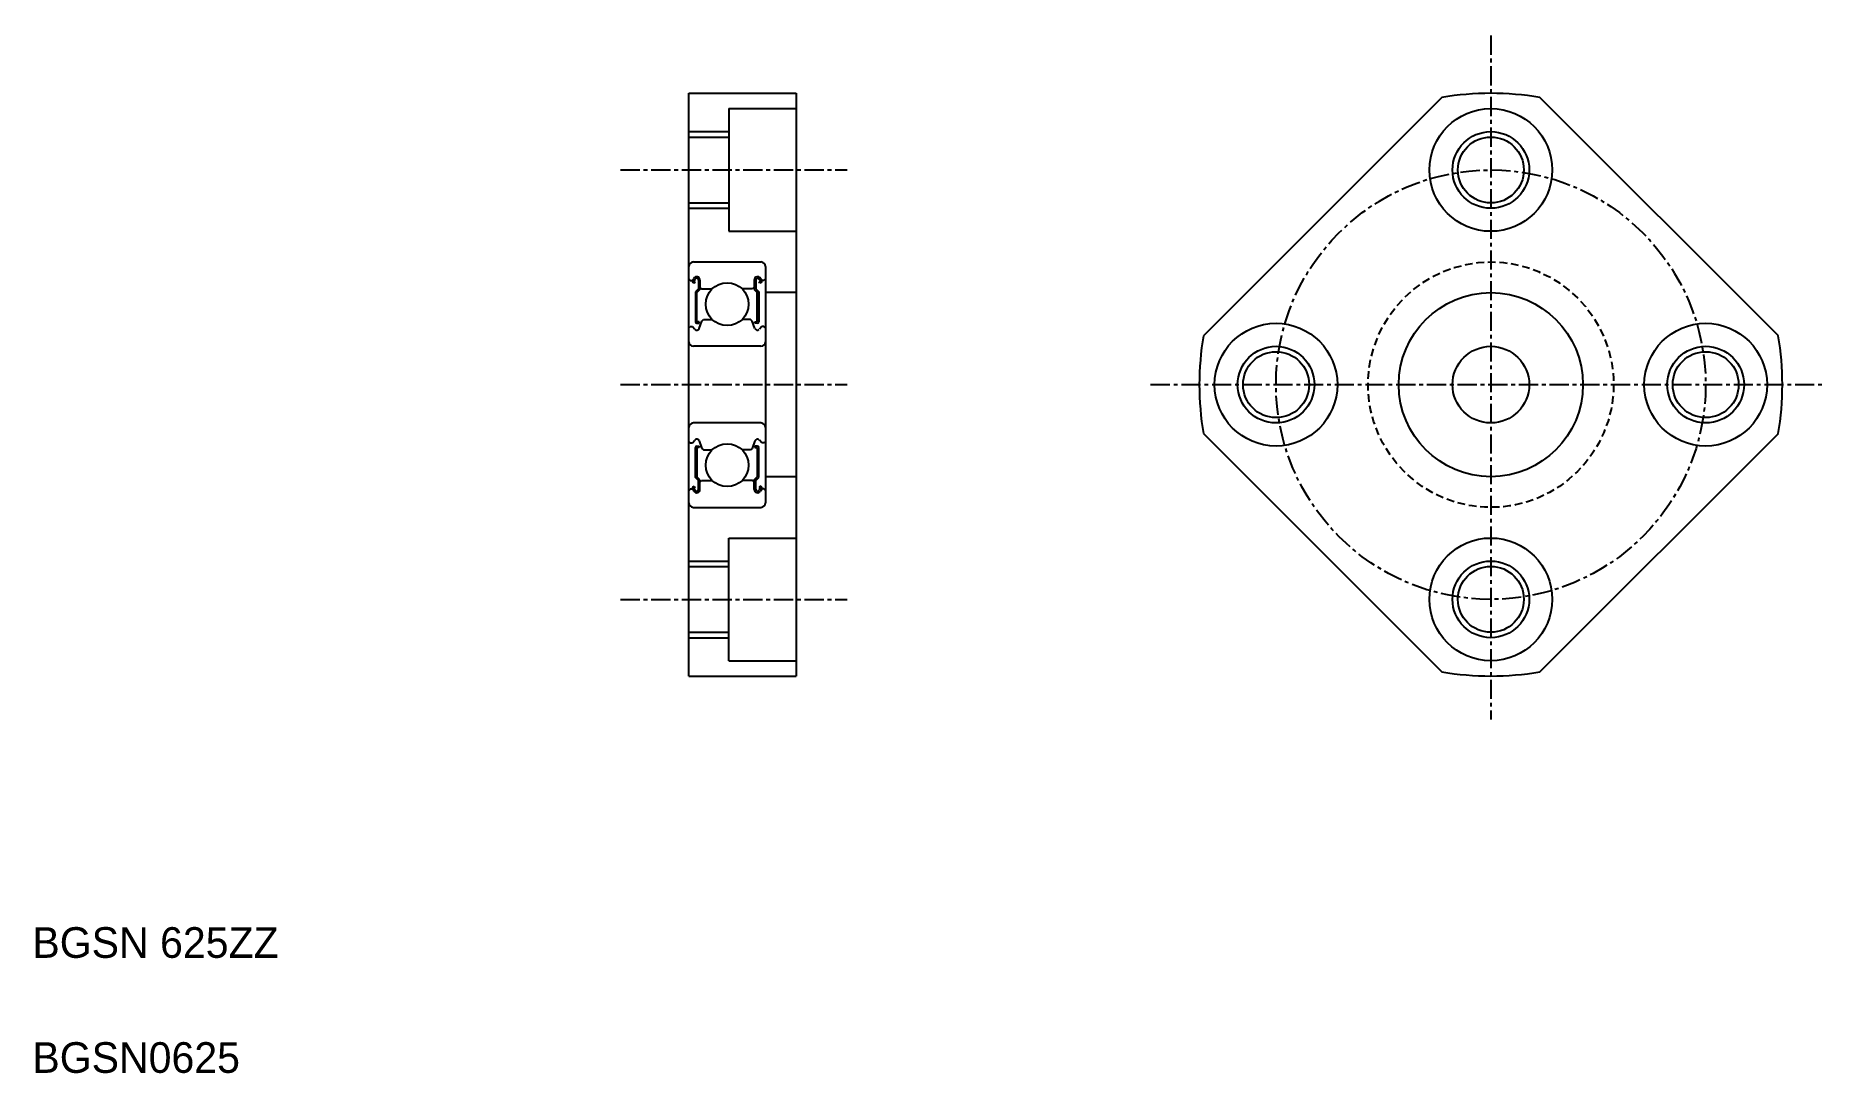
# Model space of a CAD drawing. Extents: x 5 to 122, y 5 to 73.
import ezdxf

# ---------------------------------------------------------------- set-up
doc = ezdxf.new("R2010")
doc.units = 0
doc.linetypes.add('CENTER', pattern=[2, 1.25, -0.25, 0.25, -0.25])
doc.linetypes.add('DASHED', pattern=[0.75, 0.5, -0.25])
doc.layers.get('0').update_dxf_attribs({"linetype": 'CONTINUOUS'})
doc.layers.add('CENTER', color=1, linetype='CENTER')

msp = doc.modelspace()

# ---------------------------------------------------------------- linework, layer by layer
at = {"color": 7, "linetype": 'CONTINUOUS'}
for p, q in [((47.78, 30.88), (47.78, 68.88)), ((47.78, 68.88), (54.78, 68.88)), ((49.53, 68.88), (49.53, 68.88)), ((51.28, 68.88), (51.28, 68.88)), ((54.78, 68.88), (54.78, 30.88)), ((50.38, 67.88), (54.78, 67.88)), ((50.38, 67.88), (50.38, 59.88)), ((47.78, 66.03), (50.38, 66.03)), ((47.78, 61.73), (50.38, 61.73)), ((50.38, 59.88), (54.78, 59.88)), ((48.08, 57.88), (52.48, 57.88)), ((52.78, 57.58), (52.78, 42.18)), ((47.78, 56.78), (47.88, 56.68)), ((47.88, 56.68), (48.02, 56.68)), ((48.02, 56.68), (48.1, 56.81)), ((48.06, 56.54), (48.14, 56.5)), ((48.11, 56.63), (48.19, 56.76)), ((48.19, 56.58), (48.11, 56.63)), ((48.14, 56.5), (48.19, 56.58)), ((48.41, 56.13), (48.22, 55.93)), ((48.22, 55.93), (48.22, 53.98)), ((48.51, 56.09), (48.31, 55.89)), ((48.31, 53.98), (48.31, 55.89)), ((48.41, 56.7), (48.41, 56.13)), ((48.51, 56.7), (48.51, 56.09)), ((48.51, 56.23), (48.61, 56.13)), ((48.61, 56.13), (49.3, 56.13)), ((51.94, 56.13), (51.26, 56.13)), ((52.04, 56.23), (51.94, 56.13)), ((52.04, 56.7), (52.04, 56.09)), ((52.04, 56.09), (52.24, 55.89)), ((52.14, 56.7), (52.14, 56.13)), ((52.14, 56.13), (52.34, 55.93)), ((52.24, 53.98), (52.24, 55.89)), ((52.34, 55.93), (52.34, 53.98)), ((52.36, 56.58), (52.45, 56.63)), ((52.41, 56.5), (52.36, 56.58)), ((52.45, 56.63), (52.37, 56.76)), ((52.5, 56.54), (52.41, 56.5)), ((52.53, 56.68), (52.45, 56.81)), ((52.68, 56.68), (52.53, 56.68)), ((52.78, 56.78), (52.68, 56.68)), ((54.78, 55.88), (52.78, 55.88)), ((47.78, 53.58), (47.88, 53.68)), ((47.88, 53.68), (48.02, 53.68)), ((48.02, 53.68), (48.18, 53.49)), ((48.46, 53.98), (48.31, 53.98)), ((48.31, 53.88), (48.46, 53.88)), ((48.46, 53.54), (48.64, 54.03)), ((48.46, 53.88), (48.46, 53.98)), ((48.64, 54.03), (48.74, 54.13)), ((48.74, 54.13), (49.3, 54.13)), ((51.81, 54.13), (51.26, 54.13)), ((51.91, 54.03), (51.81, 54.13)), ((52.09, 53.54), (51.91, 54.03)), ((52.09, 53.98), (52.24, 53.98)), ((52.09, 53.88), (52.09, 53.98)), ((52.24, 53.88), (52.09, 53.88)), ((52.53, 53.68), (52.38, 53.49)), ((52.68, 53.68), (52.53, 53.68)), ((52.78, 53.58), (52.68, 53.68)), ((52.48, 52.38), (48.08, 52.38)), ((52.48, 47.38), (48.08, 47.38)), ((103.24, 31.15), (118.79, 46.69)), ((47.78, 46.18), (47.88, 46.08)), ((47.88, 46.08), (48.02, 46.08)), ((48.02, 46.08), (48.18, 46.27)), ((48.22, 43.82), (48.22, 45.78)), ((48.31, 45.88), (48.46, 45.88)), ((48.31, 45.78), (48.31, 43.86)), ((48.46, 45.78), (48.31, 45.78)), ((48.46, 46.21), (48.64, 45.72)), ((48.46, 45.88), (48.46, 45.78)), ((48.64, 45.72), (48.74, 45.63)), ((48.74, 45.63), (49.3, 45.63)), ((51.81, 45.63), (51.26, 45.63)), ((51.91, 45.72), (51.81, 45.63)), ((52.09, 46.21), (51.91, 45.72)), ((52.24, 45.88), (52.09, 45.88)), ((52.09, 45.88), (52.09, 45.78)), ((52.09, 45.78), (52.24, 45.78)), ((52.24, 45.78), (52.24, 43.86)), ((52.34, 43.82), (52.34, 45.78)), ((52.53, 46.08), (52.38, 46.27)), ((52.68, 46.08), (52.53, 46.08)), ((52.78, 46.18), (52.68, 46.08)), ((48.06, 43.21), (48.14, 43.26)), ((48.19, 43.18), (48.11, 43.13)), ((48.11, 43.13), (48.19, 42.99)), ((48.14, 43.26), (48.19, 43.18)), ((48.41, 43.63), (48.22, 43.82)), ((48.51, 43.67), (48.31, 43.86)), ((48.41, 43.05), (48.41, 43.63)), ((48.51, 43.05), (48.51, 43.67)), ((48.51, 43.53), (48.61, 43.63)), ((48.61, 43.63), (49.3, 43.63)), ((51.94, 43.63), (51.26, 43.63)), ((52.04, 43.53), (51.94, 43.63)), ((52.04, 43.67), (52.24, 43.86)), ((52.04, 43.05), (52.04, 43.67)), ((52.14, 43.63), (52.34, 43.82)), ((52.14, 43.05), (52.14, 43.63)), ((52.41, 43.26), (52.36, 43.18)), ((52.36, 43.18), (52.45, 43.13)), ((52.45, 43.13), (52.37, 42.99)), ((52.5, 43.21), (52.41, 43.26)), ((54.78, 43.88), (52.78, 43.88)), ((47.78, 42.98), (47.88, 43.08)), ((47.88, 43.08), (48.02, 43.08)), ((48.02, 43.08), (48.1, 42.94)), ((52.53, 43.08), (52.45, 42.94)), ((52.68, 43.08), (52.53, 43.08)), ((52.78, 42.98), (52.68, 43.08)), ((48.08, 41.88), (52.48, 41.88)), ((50.38, 39.88), (54.78, 39.88)), ((50.38, 31.88), (50.38, 39.88)), ((47.78, 38.03), (50.38, 38.03)), ((47.78, 33.73), (50.38, 33.73)), ((50.38, 31.88), (54.78, 31.88)), ((47.78, 30.88), (54.78, 30.88))]:
    msp.add_line(p, q, dxfattribs=at)
at = {"color": 3, "linetype": 'CONTINUOUS'}
for p, q in [((47.78, 66.38), (50.38, 66.38)), ((47.78, 61.38), (50.38, 61.38)), ((47.78, 38.38), (50.38, 38.38)), ((47.78, 33.38), (50.38, 33.38))]:
    msp.add_line(p, q, dxfattribs=at)
at = {"color": 7, "linetype": 'CONTINUOUS'}
for points in [[(96.86, 68.61), (81.32, 53.07)], [(118.79, 53.07), (103.24, 68.61)], [(81.32, 46.69), (96.86, 31.15)]]:
    msp.add_lwpolyline(points, dxfattribs=at)
for centre, radius in [((100.05, 63.88), 4), ((100.05, 63.88), 2.15), ((50.28, 55.13), 1.4), ((100.05, 49.88), 6), ((86.05, 49.88), 4), ((114.05, 49.88), 4), ((86.05, 49.88), 2.15), ((100.05, 49.88), 2.5), ((114.05, 49.88), 2.15), ((50.28, 44.63), 1.4), ((100.05, 35.88), 4), ((100.05, 35.88), 2.15)]:
    msp.add_circle(centre, radius, dxfattribs=at)
at = {"color": 3, "linetype": 'CONTINUOUS'}
for centre in [(100.05, 63.88), (86.05, 49.88), (114.05, 49.88), (100.05, 35.88)]:
    msp.add_circle(centre, 2.5, dxfattribs=at)
at = {"color": 3, "linetype": 'DASHED'}
msp.add_circle((100.05, 49.88), 8, dxfattribs=at)
at = {"color": 7, "linetype": 'CONTINUOUS'}
for centre, radius, start, end in [((100.05, 49.88), 19, 80.3345, 99.6655), ((48.08, 57.58), 0.3, 90, 180), ((52.48, 57.58), 0.3, 0, 90), ((48.11, 56.63), 0.0978, 150.0138, 239.9963), ((48.29, 56.7), 0.219, 0, 150.0003), ((48.29, 56.7), 0.121, 0, 150), ((52.26, 56.7), 0.219, 29.9997, 180), ((52.26, 56.7), 0.121, 30, 180), ((52.45, 56.63), 0.0978, 300.0037, 29.9862), ((48.31, 53.98), 0.0978, 180, 270), ((52.24, 53.98), 0.0978, 270, 360), ((48.08, 52.68), 0.3, 180, 270), ((48.3, 53.59), 0.164, 220.0001, 343.1529), ((52.25, 53.59), 0.164, 196.8471, 319.9999), ((52.48, 52.68), 0.3, 270, 0), ((100.05, 49.88), 19, 170.3345, 189.6655), ((100.05, 49.88), 19, 350.3345, 9.6655), ((48.08, 47.08), 0.3, 90, 180), ((52.48, 47.08), 0.3, 0, 90), ((48.3, 46.16), 0.164, 16.8471, 139.9999), ((48.31, 45.78), 0.0978, 90, 180), ((52.25, 46.16), 0.164, 40.0001, 163.1529), ((52.24, 45.78), 0.0978, 0, 90), ((48.11, 43.13), 0.0978, 120.0037, 209.9862), ((52.45, 43.13), 0.0978, 330.0138, 59.9963), ((48.08, 42.18), 0.3, 180, 270), ((48.29, 43.05), 0.219, 209.9997, 0), ((48.29, 43.05), 0.121, 210, 0), ((52.26, 43.05), 0.219, 180, 330.0003), ((52.26, 43.05), 0.121, 180, 330), ((52.48, 42.18), 0.3, 270, 0), ((100.05, 49.88), 19, 260.3345, 279.6655)]:
    msp.add_arc(centre, radius, start, end, dxfattribs=at)
at = {"layer": 'CENTER', "color": 1, "linetype": 'CENTER'}
for p, q in [((100.05, 72.64), (100.05, 28.05)), ((100.05, 72.64), (100.05, 28.05)), ((43.33, 63.88), (58.11, 63.88)), ((43.33, 49.88), (58.11, 49.88)), ((77.88, 49.88), (121.65, 49.88)), ((77.88, 49.88), (121.65, 49.88)), ((43.33, 35.88), (58.11, 35.88))]:
    msp.add_line(p, q, dxfattribs=at)
msp.add_circle((100.05, 49.88), 14, dxfattribs=at)

# ---------------------------------------------------------------- texts
at = {"color": 7, "linetype": 'CONTINUOUS'}
for s, p in [('BGSN 625ZZ', (5, 12.5)), ('BGSN0625', (5, 5))]:
    msp.add_text(s, height=2, dxfattribs=at).set_placement(p)

doc.saveas('drawing.dxf')
